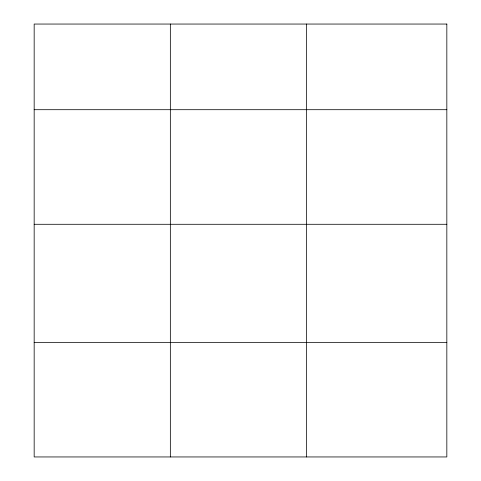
<?xml version="1.0" encoding="UTF-8"?>
<svg xmlns="http://www.w3.org/2000/svg" width="481" height="481" viewBox="0 0 481 481"><rect width="100%" height="100%" fill="white"/><g stroke="black" fill="none" stroke-linecap="round" stroke-linejoin="round"><path stroke-width="0.72" d="M34.169 109.698L446.831 109.698M34.169 224.29L446.831 224.29M34.169 342.358L446.831 342.358M306.523 24.05L306.523 456.95M170.346 24.05L170.346 456.95M446.831 24.05L34.169 24.05L34.169 456.95L446.831 456.95L446.831 24.05"/></g></svg>
